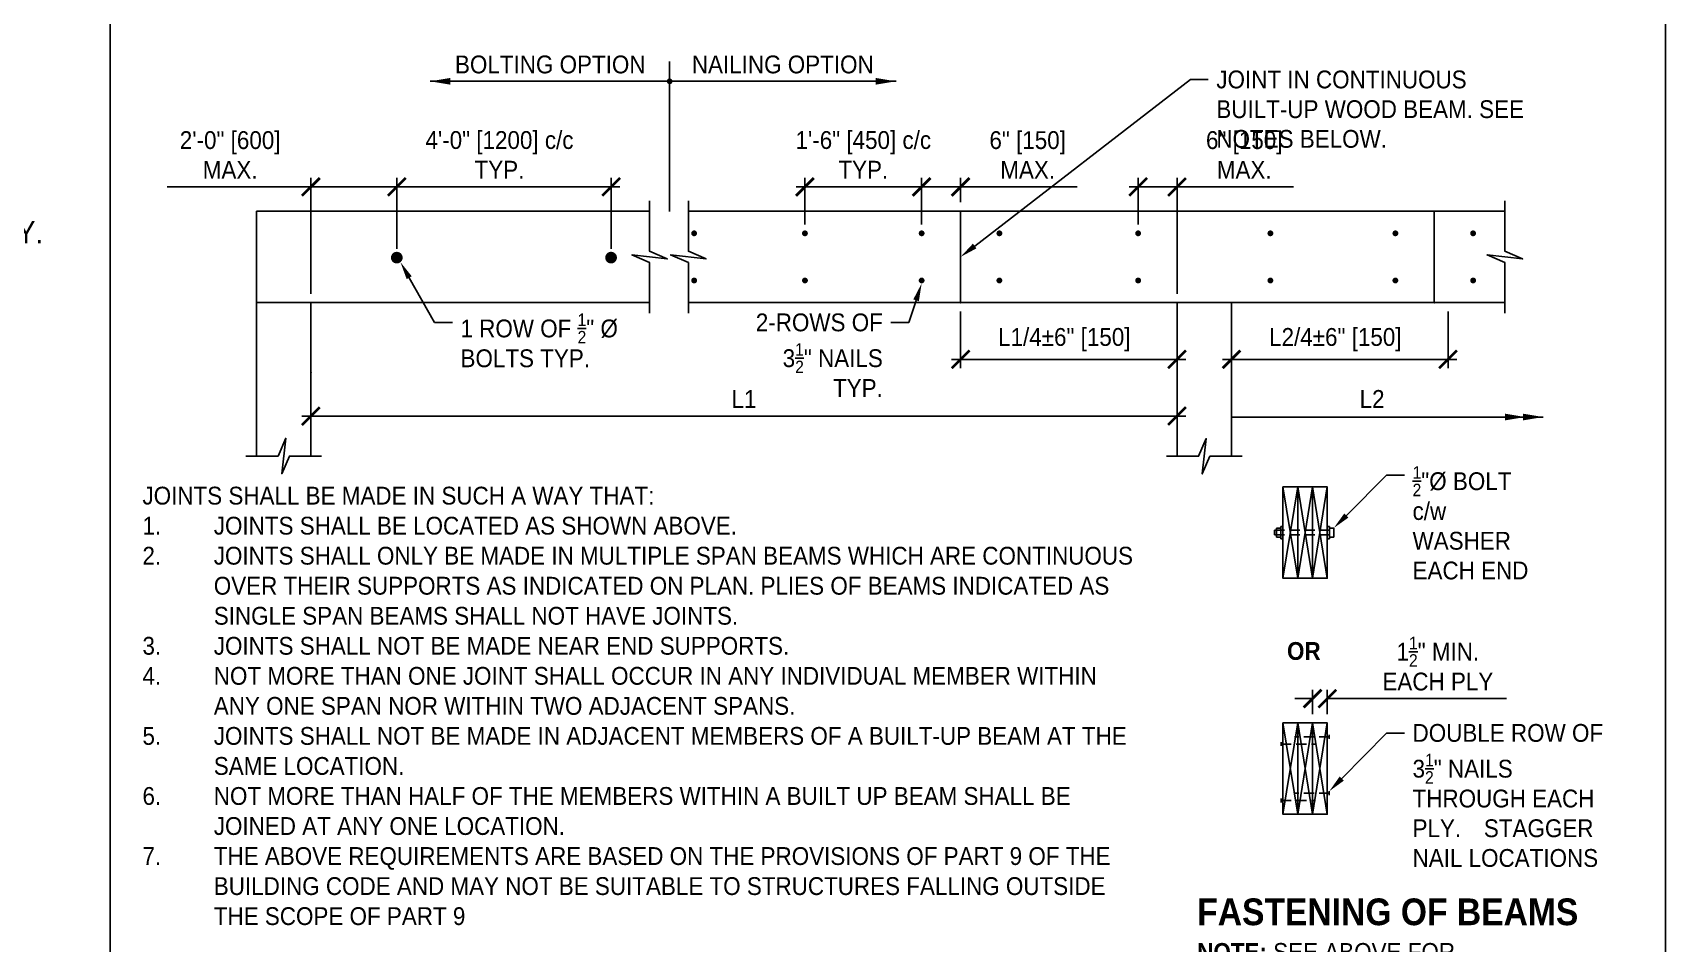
# Model space of a CAD drawing. Header units: millimetres. Extents: x 44 to 808, y 90 to 571.
# Drawn here: x 339.4 to 500.6, y 288.8 to 378.7 of the extents above; entities that cross this region are included whole.
import ezdxf
from ezdxf import colors
from ezdxf.entities.mleader import LeaderData, LeaderLine
from ezdxf.math import Vec2, Vec3

# ---------------------------------------------------------------- set-up
doc = ezdxf.new("R2010")
doc.units = ezdxf.units.MM
doc.header["$LTSCALE"] = 10
doc.linetypes.add('HIDDEN2', pattern=[0.1875, 0.125, -0.0625])
for name, color, linetype in [('S-ANNO-CROS', 30, 'Continuous'), ('S-ANNO-DIMS', 231, 'Continuous'), ('S-ANNO-TEXT', 2, 'Continuous'), ('S-ANNO-TEXT2', 3, 'Continuous'), ('S-ANNO-TITL', 2, 'Continuous'), ('S-DETL-STEL', 191, 'Continuous'), ('S-DETL-WOOD', 51, 'Continuous')]:
    doc.layers.add(name, color=color, linetype=linetype)
doc.styles.add('BB_Standard', font='arial.ttf', dxfattribs={"width": 0.9, "height": 2.2})
doc.dimstyles.new('BB_Standard', dxfattribs={"dimscale": 0, "dimtxt": 2.2, "dimasz": 2.5, "dimexe": 1.1, "dimexo": 1.1, "dimgap": 1, "dimtad": 1, "dimdec": 0, "dimzin": 3, "dimdsep": 46, "dimtxsty": 'BB_Standard', "dimblk": 'ARCHTICK', "dimcen": 0.09, "dimdle": 1.5, "dimclrd": 256, "dimclre": 256, "dimclrt": 256, "dimadec": 0, "dimazin": 0, "dimtfac": 1, "dimtdec": 0, "dimtofl": 0, "dimtmove": 0, "dimatfit": 3, "dimfxl": 1, "dimfrac": 2, "dimtolj": 1, "dimtzin": 0, "dimarcsym": 0})

# ---------------------------------------------------------------- blocks, each defined once
blk = doc.blocks.new('_ArchTick')
at = {"color": 0, "linetype": 'ByBlock', "const_width": 0.15}
blk.add_lwpolyline([(-0.5, -0.5), (0.5, 0.5)], dxfattribs=at)
blk = doc.blocks.new('*D211')
at = {"layer": 'S-ANNO-DIMS', "transparency": 16777216}
for p, q in [((24.78, 199.91), (7.06, 199.91)), ((35.38, 199.91), (23.68, 199.91))]:
    blk.add_line(p, q, dxfattribs=at)
at = {"layer": 'S-ANNO-DIMS', "lineweight": -2, "transparency": 16777216}
for p, q in [((24.78, 186.73), (24.78, 201.01)), ((35.38, 192.28), (35.38, 201.01))]:
    blk.add_line(p, q, dxfattribs=at)
at = {"layer": 'S-ANNO-DIMS', "transparency": 16777216, "xscale": 2.2, "yscale": 2.2, "zscale": 2.2, "rotation": 180}
blk.add_blockref('_ArchTick', (24.78, 199.91), dxfattribs=at)
at = {"layer": 'S-ANNO-DIMS', "transparency": 16777216, "xscale": 2.2, "yscale": 2.2, "zscale": 2.2}
blk.add_blockref('_ArchTick', (35.38, 199.91), dxfattribs=at)
at = {"layer": 'S-ANNO-DIMS', "transparency": 16777216, "insert": (14.82, 203.85), "char_height": 2.2, "attachment_point": 5, "style": 'BB_Standard'}
blk.add_mtext('\\A1;2\'-0" [600]\\PMAX.', dxfattribs=at)
blk = doc.blocks.new('*D212')
at = {"layer": 'S-ANNO-DIMS', "transparency": 16777216}
blk.add_line((34.28, 199.91), (62.92, 199.91), dxfattribs=at)
at = {"layer": 'S-ANNO-DIMS', "lineweight": -2, "transparency": 16777216}
blk.add_line((61.82, 192.28), (61.82, 201.01), dxfattribs=at)
at = {"layer": 'S-ANNO-DIMS', "transparency": 16777216, "xscale": 2.2, "yscale": 2.2, "zscale": 2.2, "rotation": 180}
blk.add_blockref('_ArchTick', (35.38, 199.91), dxfattribs=at)
at = {"layer": 'S-ANNO-DIMS', "transparency": 16777216, "xscale": 2.2, "yscale": 2.2, "zscale": 2.2}
blk.add_blockref('_ArchTick', (61.82, 199.91), dxfattribs=at)
at = {"layer": 'S-ANNO-DIMS', "transparency": 16777216, "insert": (48.05, 203.86), "char_height": 2.2, "attachment_point": 5, "style": 'BB_Standard'}
blk.add_mtext('\\A1;4\'-0" [1200] c/c\\PTYP.', dxfattribs=at)
blk = doc.blocks.new('*D213')
at = {"layer": 'S-ANNO-DIMS', "transparency": 16777216}
blk.add_line((23.68, 171.63), (132.75, 171.63), dxfattribs=at)
at = {"layer": 'S-ANNO-DIMS', "transparency": 16777216, "xscale": 2.2, "yscale": 2.2, "zscale": 2.2, "rotation": 180}
blk.add_blockref('_ArchTick', (24.78, 171.63), dxfattribs=at)
at = {"layer": 'S-ANNO-DIMS', "transparency": 16777216, "xscale": 2.2, "yscale": 2.2, "zscale": 2.2}
blk.add_blockref('_ArchTick', (131.65, 171.63), dxfattribs=at)
at = {"layer": 'S-ANNO-DIMS', "transparency": 16777216, "insert": (78.22, 173.74), "char_height": 2.2, "attachment_point": 5, "style": 'BB_Standard'}
blk.add_mtext('\\A1;L1', dxfattribs=at)
blk = doc.blocks.new('*D214')
at = {"layer": 'S-ANNO-DIMS', "transparency": 16777216}
blk.add_line((84.64, 199.91), (101.24, 199.91), dxfattribs=at)
at = {"layer": 'S-ANNO-DIMS', "lineweight": -2, "transparency": 16777216}
for p, q in [((85.74, 195.28), (85.74, 201.01)), ((100.14, 195.28), (100.14, 201.01))]:
    blk.add_line(p, q, dxfattribs=at)
at = {"layer": 'S-ANNO-DIMS', "transparency": 16777216, "xscale": 2.2, "yscale": 2.2, "zscale": 2.2, "rotation": 180}
blk.add_blockref('_ArchTick', (85.74, 199.91), dxfattribs=at)
at = {"layer": 'S-ANNO-DIMS', "transparency": 16777216, "xscale": 2.2, "yscale": 2.2, "zscale": 2.2}
blk.add_blockref('_ArchTick', (100.14, 199.91), dxfattribs=at)
at = {"layer": 'S-ANNO-DIMS', "transparency": 16777216, "insert": (92.94, 203.86), "char_height": 2.2, "attachment_point": 5, "style": 'BB_Standard'}
blk.add_mtext('\\A1;1\'-6" [450] c/c\\PTYP.', dxfattribs=at)
blk = doc.blocks.new('*D215')
at = {"layer": 'S-ANNO-DIMS', "transparency": 16777216}
for p, q in [((99.04, 199.91), (104.94, 199.91)), ((104.94, 199.91), (119.31, 199.91))]:
    blk.add_line(p, q, dxfattribs=at)
at = {"layer": 'S-ANNO-DIMS', "lineweight": -2, "transparency": 16777216}
blk.add_line((104.94, 198.01), (104.94, 201.01), dxfattribs=at)
at = {"layer": 'S-ANNO-DIMS', "transparency": 16777216, "xscale": 2.2, "yscale": 2.2, "zscale": 2.2, "rotation": 180}
blk.add_blockref('_ArchTick', (100.14, 199.91), dxfattribs=at)
at = {"layer": 'S-ANNO-DIMS', "transparency": 16777216, "xscale": 2.2, "yscale": 2.2, "zscale": 2.2}
blk.add_blockref('_ArchTick', (104.94, 199.91), dxfattribs=at)
at = {"layer": 'S-ANNO-DIMS', "transparency": 16777216, "insert": (113.22, 203.85), "char_height": 2.2, "attachment_point": 5, "style": 'BB_Standard'}
blk.add_mtext('\\A1;6" [150]\\PMAX.', dxfattribs=at)
blk = doc.blocks.new('*D216')
at = {"layer": 'S-ANNO-DIMS', "transparency": 16777216}
for p, q in [((125.75, 199.91), (131.65, 199.91)), ((131.65, 199.91), (146.03, 199.91))]:
    blk.add_line(p, q, dxfattribs=at)
at = {"layer": 'S-ANNO-DIMS', "lineweight": -2, "transparency": 16777216}
for p, q in [((126.85, 195.28), (126.85, 201.01)), ((131.65, 186.73), (131.65, 201.01))]:
    blk.add_line(p, q, dxfattribs=at)
at = {"layer": 'S-ANNO-DIMS', "transparency": 16777216, "xscale": 2.2, "yscale": 2.2, "zscale": 2.2, "rotation": 180}
blk.add_blockref('_ArchTick', (126.85, 199.91), dxfattribs=at)
at = {"layer": 'S-ANNO-DIMS', "transparency": 16777216, "xscale": 2.2, "yscale": 2.2, "zscale": 2.2}
blk.add_blockref('_ArchTick', (131.65, 199.91), dxfattribs=at)
at = {"layer": 'S-ANNO-DIMS', "transparency": 16777216, "insert": (139.94, 203.85), "char_height": 2.2, "attachment_point": 5, "style": 'BB_Standard'}
blk.add_mtext('\\A1;6" [150]\\PMAX.', dxfattribs=at)
blk = doc.blocks.new('*D217')
at = {"layer": 'S-ANNO-DIMS', "lineweight": -2, "transparency": 16777216}
blk.add_line((104.94, 184.53), (104.94, 177.53), dxfattribs=at)
at = {"layer": 'S-ANNO-DIMS', "transparency": 16777216}
blk.add_line((103.84, 178.63), (132.75, 178.63), dxfattribs=at)
at = {"layer": 'S-ANNO-DIMS', "transparency": 16777216, "xscale": 2.2, "yscale": 2.2, "zscale": 2.2, "rotation": 180}
blk.add_blockref('_ArchTick', (104.94, 178.63), dxfattribs=at)
at = {"layer": 'S-ANNO-DIMS', "transparency": 16777216, "xscale": 2.2, "yscale": 2.2, "zscale": 2.2}
blk.add_blockref('_ArchTick', (131.65, 178.63), dxfattribs=at)
at = {"layer": 'S-ANNO-DIMS', "transparency": 16777216, "insert": (117.74, 181.06), "char_height": 2.2, "attachment_point": 5, "style": 'BB_Standard'}
blk.add_mtext('\\A1;L1/4±6" [150]', dxfattribs=at)
blk = doc.blocks.new('*D218')
at = {"layer": 'S-ANNO-DIMS', "lineweight": -2, "transparency": 16777216}
blk.add_line((165.09, 184.53), (165.09, 177.53), dxfattribs=at)
at = {"layer": 'S-ANNO-DIMS', "transparency": 16777216}
blk.add_line((137.27, 178.63), (166.19, 178.63), dxfattribs=at)
at = {"layer": 'S-ANNO-DIMS', "transparency": 16777216, "xscale": 2.2, "yscale": 2.2, "zscale": 2.2, "rotation": 180}
blk.add_blockref('_ArchTick', (138.37, 178.63), dxfattribs=at)
at = {"layer": 'S-ANNO-DIMS', "transparency": 16777216, "xscale": 2.2, "yscale": 2.2, "zscale": 2.2}
blk.add_blockref('_ArchTick', (165.09, 178.63), dxfattribs=at)
at = {"layer": 'S-ANNO-DIMS', "transparency": 16777216, "insert": (151.18, 181.06), "char_height": 2.2, "attachment_point": 5, "style": 'BB_Standard'}
blk.add_mtext('\\A1;L2/4±6" [150]', dxfattribs=at)
blk = doc.blocks.new('*D219')
at = {"layer": 'S-ANNO-DIMS', "lineweight": -2, "transparency": 16777216}
for p, q in [((148.37, 134.86), (148.37, 137.86)), ((150.19, 134.86), (150.19, 137.86))]:
    blk.add_line(p, q, dxfattribs=at)
at = {"layer": 'S-ANNO-DIMS', "transparency": 16777216}
for p, q in [((148.37, 136.76), (146.17, 136.76)), ((150.19, 136.76), (172.3, 136.76))]:
    blk.add_line(p, q, dxfattribs=at)
at = {"layer": 'S-ANNO-DIMS', "transparency": 16777216, "xscale": 2.2, "yscale": 2.2, "zscale": 2.2}
blk.add_blockref('_ArchTick', (148.37, 136.76), dxfattribs=at)
at = {"layer": 'S-ANNO-DIMS', "transparency": 16777216, "xscale": 2.2, "yscale": 2.2, "zscale": 2.2, "rotation": 180}
blk.add_blockref('_ArchTick', (150.19, 136.76), dxfattribs=at)
at = {"layer": 'S-ANNO-DIMS', "transparency": 16777216, "insert": (163.83, 141.07), "char_height": 2.2, "attachment_point": 5, "style": 'BB_Standard'}
blk.add_mtext('\\A1;1{\\H0.7x;\\S1/2;\\H1.42857x;" MIN.\\PEACH PLY}', dxfattribs=at)
blk = doc.blocks.new('TD0604 Wood Framing - Built-up Beams')
at = {"layer": 'S-ANNO-TEXT'}
h = blk.add_hatch(dxfattribs=at)
h.set_pattern_fill('ANSI31', color=256, scale=0.05, style=0)
h.set_pattern_definition([(45, (-211.720295, -5.125996), (-0.00441941738, 0.00441941738), [])])
h.paths.add_polyline_path([(69.04, 213.2), (69.04, 212.94), (69.3, 212.94, 0.414214)])
h.paths.add_polyline_path([(69.3, 212.94), (69.04, 212.94), (69.04, 212.69, 0.414214)])
h.paths.add_polyline_path([(69.04, 212.94), (68.79, 212.94, 0.414214), (69.04, 212.69)])
h.paths.add_polyline_path([(69.04, 213.2, 0.414214), (68.79, 212.94), (69.04, 212.94)])
at = {"layer": 'S-ANNO-CROS'}
for p, q in [((144.72, 151.61), (146.55, 162.88)), ((144.72, 162.88), (146.55, 151.61)), ((146.55, 162.88), (148.37, 151.61)), ((146.55, 151.61), (148.37, 162.88)), ((148.37, 151.61), (150.19, 162.88)), ((148.37, 162.88), (150.19, 151.61)), ((144.72, 122.49), (146.55, 133.76)), ((144.72, 133.76), (146.55, 122.49)), ((146.55, 133.76), (148.37, 122.49)), ((146.55, 122.49), (148.37, 133.76)), ((148.37, 122.49), (150.19, 133.76)), ((148.37, 133.76), (150.19, 122.49))]:
    blk.add_line(p, q, dxfattribs=at)
at = {"layer": 'S-ANNO-CROS', "flags": 128}
for points in [[(66.57, 198.21), (66.57, 196.91), (66.57, 191.97), (68.76, 191.03), (64.39, 191.51), (66.57, 190.57), (66.57, 184.33)], [(71.36, 184.33), (71.36, 185.63), (71.36, 190.57), (69.17, 191.51), (73.55, 191.03), (71.36, 191.97), (71.36, 198.21)], [(172.1, 184.33), (172.1, 185.63), (172.1, 190.57), (169.91, 191.51), (174.28, 191.03), (172.1, 191.97), (172.1, 198.21)], [(16.77, 166.7), (18.07, 166.7), (20.73, 166.7), (21.67, 168.89), (21.18, 164.52), (22.13, 166.7), (26.08, 166.7)], [(130.35, 166.67), (131.65, 166.67), (134.31, 166.67), (135.25, 168.86), (134.77, 164.49), (135.71, 166.67), (139.67, 166.67)]]:
    blk.add_lwpolyline(points, dxfattribs=at)
at = {"layer": 'S-ANNO-TEXT'}
for p, q in [((69.04, 196.89), (69.04, 215.37)), ((39.48, 212.94), (96.98, 212.94))]:
    blk.add_line(p, q, dxfattribs=at)
blk.add_circle((69.04, 212.94), 0.254, dxfattribs=at)
at = {"layer": 'S-ANNO-TEXT', "linetype": 'ByBlock'}
blk.add_point((24.78, 177.03), dxfattribs=at)
at = {"layer": 'S-ANNO-TEXT2'}
for p, q in [((18.07, 196.91), (66.57, 196.91)), ((18.07, 196.91), (18.07, 166.7)), ((163.39, 185.63), (163.39, 196.91)), ((18.07, 185.63), (66.57, 185.63)), ((24.78, 185.63), (24.78, 166.7)), ((71.36, 185.63), (172.1, 185.63)), ((131.65, 185.63), (131.65, 166.67)), ((138.37, 185.63), (138.37, 166.67))]:
    blk.add_line(p, q, dxfattribs=at)
blk.add_lwpolyline([(0, 0), (191.9, 0), (191.9, 229.4), (0, 229.4)], close=True, dxfattribs=at)
at = {"layer": 'S-DETL-STEL'}
for p, q in [((143.67, 156.97), (143.67, 157.55)), ((143.67, 156.97), (143.67, 157.55)), ((143.92, 156.7), (143.92, 157.81)), ((143.92, 157.81), (144.46, 157.81)), ((143.92, 156.7), (143.92, 157.81)), ((143.92, 157.81), (144.46, 157.81)), ((144.46, 158), (144.72, 158)), ((144.46, 156.48), (144.46, 158)), ((144.46, 156.48), (144.46, 158)), ((144.46, 158), (144.72, 158)), ((144.72, 156.48), (144.72, 158)), ((144.72, 156.48), (144.72, 158)), ((150.45, 158), (150.19, 158)), ((150.19, 156.48), (150.19, 158)), ((150.19, 156.48), (150.19, 158)), ((150.45, 158), (150.19, 158)), ((150.45, 156.48), (150.45, 158)), ((150.45, 156.48), (150.45, 158)), ((150.99, 157.81), (150.45, 157.81)), ((150.99, 157.81), (150.45, 157.81)), ((150.99, 156.7), (150.99, 157.81)), ((150.99, 156.7), (150.99, 157.81)), ((143.92, 156.7), (144.46, 156.7)), ((143.92, 156.7), (144.46, 156.7)), ((144.46, 156.48), (144.72, 156.48)), ((144.46, 156.48), (144.72, 156.48)), ((150.45, 156.48), (150.19, 156.48)), ((150.45, 156.48), (150.19, 156.48)), ((150.99, 156.7), (150.45, 156.7)), ((150.99, 156.7), (150.45, 156.7)), ((144.48, 131.4), (144.48, 130.92)), ((144.48, 131.4), (144.48, 130.92)), ((150.43, 131.81), (150.43, 132.29)), ((150.43, 131.81), (150.43, 132.29)), ((150.43, 124.85), (150.43, 125.33)), ((150.43, 124.85), (150.43, 125.33)), ((144.48, 124.44), (144.48, 123.96)), ((144.48, 124.44), (144.48, 123.96))]:
    blk.add_line(p, q, dxfattribs=at)
at = {"layer": 'S-DETL-STEL', "linetype": 'HIDDEN2'}
for p, q in [((143.67, 157.55), (150.45, 157.55)), ((143.67, 157.55), (150.45, 157.55)), ((143.67, 156.97), (150.45, 156.97)), ((143.67, 156.97), (150.45, 156.97)), ((144.48, 131.16), (148.75, 131.16)), ((144.48, 131.16), (148.75, 131.16)), ((150.43, 132.05), (146.16, 132.05)), ((150.43, 132.05), (146.16, 132.05)), ((150.43, 125.09), (146.16, 125.09)), ((150.43, 125.09), (146.16, 125.09)), ((144.48, 124.2), (148.75, 124.2)), ((144.48, 124.2), (148.75, 124.2))]:
    blk.add_line(p, q, dxfattribs=at)
at = {"layer": 'S-DETL-STEL', "flags": 128}
for points, const_width in [([(71.89, 194.18, -1), (72.25, 194.18, -1)], 0.36), ([(85.56, 194.18, -1), (85.92, 194.18, -1)], 0.36), ([(99.96, 194.18, -1), (100.32, 194.18, -1)], 0.36), ([(109.55, 194.18, -1), (109.91, 194.18, -1)], 0.36), ([(127.03, 194.18, 1), (126.67, 194.18, 1)], 0.36), ([(142.99, 194.18, -1), (143.35, 194.18, -1)], 0.36), ([(158.77, 194.18, 1), (158.41, 194.18, 1)], 0.36), ([(168, 194.18, -1), (168.36, 194.18, -1)], 0.36), ([(35.02, 191.18, 1), (35.74, 191.18, 1)], 0.72), ([(35.02, 191.18, 1), (35.74, 191.18, 1)], 0.72), ([(61.46, 191.18, 1), (62.18, 191.18, 1)], 0.72), ([(61.46, 191.18, 1), (62.18, 191.18, 1)], 0.72), ([(71.89, 188.36, 1), (72.25, 188.36, 1)], 0.36), ([(85.56, 188.36, 1), (85.92, 188.36, 1)], 0.36), ([(99.96, 188.36, 1), (100.32, 188.36, 1)], 0.36), ([(109.55, 188.36, 1), (109.91, 188.36, 1)], 0.36), ([(127.03, 188.36, -1), (126.67, 188.36, -1)], 0.36), ([(142.99, 188.36, 1), (143.35, 188.36, 1)], 0.36), ([(158.77, 188.36, -1), (158.41, 188.36, -1)], 0.36), ([(168, 188.36, 1), (168.36, 188.36, 1)], 0.36)]:
    blk.add_lwpolyline(points, format="xyb", close=True, dxfattribs=dict(at, const_width=const_width))
at = {"layer": 'S-DETL-STEL', "linetype": 'ByBlock'}
for p in [(104.94, 185.63), (163.39, 185.63)]:
    blk.add_point(p, dxfattribs=at)
at = {"layer": 'S-DETL-WOOD'}
for p, q in [((71.36, 196.91), (172.1, 196.91)), ((104.94, 185.63), (104.94, 196.91))]:
    blk.add_line(p, q, dxfattribs=at)
for points in [[(144.72, 162.88), (144.72, 151.61), (146.55, 151.61), (146.55, 162.88)], [(146.55, 162.88), (146.55, 151.61), (148.37, 151.61), (148.37, 162.88)], [(148.37, 162.88), (148.37, 151.61), (150.19, 151.61), (150.19, 162.88)], [(144.72, 133.76), (144.72, 122.49), (146.55, 122.49), (146.55, 133.76)], [(146.55, 133.76), (146.55, 122.49), (148.37, 122.49), (148.37, 133.76)], [(148.37, 133.76), (148.37, 122.49), (150.19, 122.49), (150.19, 133.76)]]:
    blk.add_lwpolyline(points, close=True, dxfattribs=at)
at = {"layer": 'S-ANNO-TEXT', "char_height": 2.2, "style": 'BB_Standard'}
for s, insert, width, attachment_point in [('BOLTING OPTION', (42.56, 216.12), 26.4879, 1), ('NAILING OPTION', (94.22, 216.12), 26.4879, 3), ('L2', (154.18, 174.84), 2.617, 1), ('{\\fArial|b1|i0|c0|p34;OR}', (145.22, 143.74), 5.2062, 1), ('{\\fArial|b1|i0|c0|p34;\\H1.5x;FASTENING OF BEAMS\\H0.6667x;\\PNOTE: \\fArial|b0|i0|c0|p34;\\H0.99995x;SEE ABOVE FOR \\PSPACING OF ANCHORS}', (134.14, 112.1), 53.8066, 1)]:
    blk.add_mtext(s, dxfattribs=dict(at, insert=insert, width=width, attachment_point=attachment_point))
at = {"layer": 'S-ANNO-TEXT', "insert": (4, 162.91), "char_height": 2.2, "width": 122.7741, "attachment_point": 1, "line_spacing_factor": 1.010641, "style": 'BB_Standard'}
blk.add_mtext('JOINTS SHALL BE MADE IN SUCH A WAY THAT:\\P\\pxi-4,l4,t4;1.^IJOINTS SHALL BE LOCATED AS SHOWN ABOVE.\\P2.^IJOINTS SHALL ONLY BE MADE IN MULTIPLE SPAN BEAMS WHICH ARE CONTINUOUS OVER THEIR SUPPORTS AS INDICATED ON PLAN. PLIES OF BEAMS INDICATED AS SINGLE SPAN BEAMS SHALL NOT HAVE JOINTS.\\P3.^IJOINTS SHALL NOT BE MADE NEAR END SUPPORTS.\\P4.^INOT MORE THAN ONE JOINT SHALL OCCUR IN ANY INDIVIDUAL MEMBER WITHIN ANY ONE SPAN NOR WITHIN TWO ADJACENT SPANS.\\P5.^IJOINTS SHALL NOT BE MADE IN ADJACENT MEMBERS OF A BUILT-UP BEAM AT THE SAME LOCATION.\\P6.^INOT MORE THAN HALF OF THE MEMBERS WITHIN A BUILT UP BEAM SHALL BE JOINED AT ANY ONE LOCATION.\\P7.^ITHE ABOVE REQUIREMENTS ARE BASED ON THE PROVISIONS OF PART 9 OF THE BUILDING CODE AND MAY NOT BE SUITABLE TO STRUCTURES FALLING OUTSIDE THE SCOPE OF PART 9', dxfattribs=at)
at = {"layer": 'S-ANNO-DIMS'}
for base, p1, p2, text, picture, middle in [((61.82, 199.91), (35.38, 199.91), (61.82, 191.18), '4\'-0" [1200] c/c\\PTYP.', '*D212', (48.05, 199.91)), ((100.14, 199.91), (85.74, 194.18), (100.14, 194.18), '1\'-6" [450] c/c\\PTYP.', '*D214', (92.94, 199.91)), ((35.38, 199.91), (24.78, 185.63), (35.38, 191.18), '2\'-0" [600]\\PMAX.', '*D211', (14.82, 199.91)), ((104.94, 199.91), (100.14, 199.91), (104.94, 196.91), '6" [150]\\PMAX.', '*D215', (113.22, 199.91)), ((131.65, 199.91), (126.85, 194.18), (131.65, 185.63), '6" [150]\\PMAX.', '*D216', (139.94, 199.91)), ((131.65, 178.63), (104.94, 185.63), (131.65, 178.63), 'L1/4±6" [150]', '*D217', (117.74, 178.63)), ((165.09, 178.63), (138.37, 178.63), (165.09, 185.63), 'L2/4±6" [150]', '*D218', (151.18, 178.63)), ((131.65, 171.63), (24.78, 171.63), (131.65, 171.63), 'L1', '*D213', (78.22, 171.63)), ((150.19, 136.76), (148.37, 133.76), (150.19, 133.76), '1{\\H0.7x;\\S1/2;\\H1.42857x;" MIN.\\PEACH PLY}', '*D219', (163.83, 136.76))]:
    dim = blk.add_linear_dim(base=base, p1=p1, p2=p2, text=text, dimstyle='BB_Standard', dxfattribs=at)
    dim.commit()
    dim.dimension.update_dxf_attribs({"geometry": picture, "text_midpoint": middle, "dimtype": 160})
at = {"layer": 'S-ANNO-TEXT'}
for points in [[(39.48, 212.94), (69.04, 212.94)], [(96.98, 212.94), (69.04, 212.94)], [(176.84, 171.51), (138.37, 171.51)], [(174.63, 171.51), (138.37, 171.51)]]:
    blk.add_leader(points, dimstyle='BB_Standard', override={"dimscale": 1}, dxfattribs=at)
ml = blk.add_multileader_mtext('Standard', dxfattribs=at)
ml.set_content('\\A1;JOINT IN CONTINUOUS BUILT-UP WOOD BEAM. SEE NOTES BELOW.', color=256, style='BB_Standard')
ml.set_leader_properties()
ml.build(insert=Vec2(0, 0))
ml.multileader.update_dxf_attribs({"dogleg_length": 2.2, "arrow_head_size": 2.2})
ctx = ml.context
ctx.base_point, ctx.char_height, ctx.arrow_head_size, ctx.landing_gap_size, ctx.plane_origin = Vec3(135.5, 213.15), 2.2, 2.2, 1, Vec3(140.3, 197.06)
notes = []
notes.append((ctx, [(0, (1, 1, 0), (133.3, 213.15), (1, 0), 2.2, [(0, [(104.94, 191.27)], 0, [])])]))
ctx.mtext.insert, ctx.mtext.width, ctx.mtext.flow_direction = Vec3(136.5, 214.27), 53.1792, 5
ml = blk.add_multileader_mtext('Standard', dxfattribs=at)
ml.set_content('\\A1;1 ROW OF {\\H0.7x;\\S1/2;\\H1.42857x;" Ø\\PBOLTS TYP.}', color=256, style='BB_Standard')
ml.set_leader_properties()
ml.build(insert=Vec2(0, 0))
ml.multileader.update_dxf_attribs({"dogleg_length": 2.2, "arrow_head_size": 2.2})
ctx = ml.context
ctx.base_point, ctx.char_height, ctx.arrow_head_size, ctx.landing_gap_size, ctx.plane_origin = Vec3(42.24, 183.17), 2.2, 2.2, 1, Vec3(50.87, 164.05)
notes.append((ctx, [(0, (1, 1, 0), (40.04, 183.17), (1, 0), 2.2, [(0, [(35.83, 190.62)], 0, [])])]))
ctx.mtext.insert, ctx.mtext.width, ctx.mtext.flow_direction = Vec3(43.24, 184.29), 53.1792, 5
ml = blk.add_multileader_mtext('Standard', dxfattribs=at)
ml.set_content('\\A1;2-ROWS OF 3{\\H0.7x;\\S1/2;\\H1.42857x;" NAILS TYP.}', color=256, style='BB_Standard')
ml.set_leader_properties()
ml.build(insert=Vec2(0, 0))
ml.multileader.update_dxf_attribs({"dogleg_length": 2.2, "arrow_head_size": 2.2})
ctx = ml.context
ctx.base_point, ctx.char_height, ctx.arrow_head_size, ctx.landing_gap_size, ctx.plane_origin = Vec3(72.4, 183.17), 2.2, 2.2, 1, Vec3(87.73, 164.05)
ctx.text_align_type = 2
notes.append((ctx, [(0, (1, 1, 0), (98.55, 183.17), (-1, 0), 2.2, [(0, [(100.14, 188)], 0, [])])]))
ctx.mtext.insert, ctx.mtext.width, ctx.mtext.alignment, ctx.mtext.flow_direction = Vec3(95.35, 184.29), 22.8467, 3, 5
ml = blk.add_multileader_mtext('Standard', dxfattribs=at)
ml.set_content('\\A1;{\\H0.7x;\\S1/2;\\H1.42857x;"Ø BOLT c/w\\PWASHER EACH END}', color=256, style='BB_Standard')
ml.set_leader_properties()
ml.build(insert=Vec2(0, 0))
ml.multileader.update_dxf_attribs({"dogleg_length": 2.2, "arrow_head_size": 2.2})
ctx = ml.context
ctx.base_point, ctx.char_height, ctx.arrow_head_size, ctx.landing_gap_size, ctx.plane_origin = Vec3(159.71, 164.32), 2.2, 2.2, 1, Vec3(168.33, 141.63)
notes.append((ctx, [(0, (1, 1, 0), (157.51, 164.32), (1, 0), 2.2, [(0, [(150.99, 157.81)], 0, [])])]))
ctx.mtext.insert, ctx.mtext.width, ctx.mtext.flow_direction = Vec3(160.71, 165.44), 18.8122, 5
ml = blk.add_multileader_mtext('Standard', dxfattribs=at)
ml.set_content('\\A1;DOUBLE ROW OF\\P3{\\H0.7x;\\S1/2;\\H1.42857x;" NAILS\\PTHROUGH EACH\\PPLY.^ISTAGGER\\PNAIL LOCATIONS}', color=256, style='BB_Standard')
ml.set_leader_properties()
ml.build(insert=Vec2(0, 0))
ml.multileader.update_dxf_attribs({"dogleg_length": 2.2, "arrow_head_size": 2.2})
ctx = ml.context
ctx.base_point, ctx.char_height, ctx.arrow_head_size, ctx.landing_gap_size, ctx.plane_origin = Vec3(159.71, 132.51), 2.2, 2.2, 1, Vec3(168.33, 109.82)
notes.append((ctx, [(0, (1, 1, 0), (157.51, 132.51), (1, 0), 2.2, [(0, [(150.43, 125.33)], 0, [])])]))
ctx.mtext.insert, ctx.mtext.width, ctx.mtext.flow_direction = Vec3(160.71, 133.63), 76.1635, 5
for ctx, leaders in notes:
    for number, flags, end, landing, length, lines in leaders:
        leader = LeaderData()
        leader.index, (leader.has_last_leader_line, leader.has_dogleg_vector, leader.attachment_direction) = number, flags
        leader.last_leader_point, leader.dogleg_vector, leader.dogleg_length = Vec3(end), Vec3(landing), length
        for number, points, colour, breaks in lines:
            line = LeaderLine()
            line.index, line.vertices, line.color, line.breaks = number, Vec3.list(points), colors.encode_raw_color(colour), breaks
            leader.lines.append(line)
        ctx.leaders.append(leader)

msp = doc.modelspace()

# ---------------------------------------------------------------- block references
at = {"xscale": 0.8, "yscale": 0.8, "zscale": 0.8}
msp.add_blockref('TD0604 Wood Framing - Built-up Beams', (347.04, 203.52), dxfattribs=at)

# ---------------------------------------------------------------- texts
at = {"layer": 'S-ANNO-TITL', "insert": (47.98, 571.32), "char_height": 2.2, "width": 291.84, "attachment_point": 1, "line_spacing_factor": 0.9, "style": 'BB_Standard'}
msp.add_mtext('\\pxi-4,l4;1.^I{\\LGENERAL\\P\\pi0,l0;}\\P\\pi-4,l4;1.^IGOVERNING CODE: ONTARIO BUILDING CODE 2024 - PART 9 - NORMAL IMPORTANCE*\\P2.^IALL REINFORCED CONCRETE ELEMENTS HAVE BEEN DESIGNED IN ACCORDANCE WITH CSA STANDARD A23.3\\P3.^IALL STRUCTURAL STEEL ELEMENTS HAVE BEEN DESIGNED IN ACCORDANCE WITH CAN/CSA-S16\\P4.^IALL STRUCTURAL TIMBER ELEMENTS HAVE BEEN DESIGNED IN ACCORDANCE WITH CSA STANDARD O86\\P5.^IALL STRUCTURAL MASONRY ELEMENTS HAVE BEEN DESIGNED IN ACCORDANCE WITH CSA STANDARD S304.1\\P\\pi0,l0; \\P\\pi-4,l4;2.^I{\\LDESIGN LOADS - PROTOTYPE MODEL\\P\\pi0,l0;\\P\\pi-4,l4;}1.^ILIVE LOADS:\\P\\pl7,t7;^ISNOW LOADS ON ROOF / BALCONY AREAS: \\P^IS = Cb x Ss + Sr = 0.55 x 3.6 kPa + 0.4 kPa = 2.38 kPa {\\C240;(CHAPLEAU, ON)\\P}^IREFER TO OBC PART 9.4.2.2. AND 9.4.2.3. (SNOW LOAD GOVERNS)\\P\\pi-2;2.4 kPa USED IN THIS DESIGN*\\P\\pi-4;^IFLOOR AREAS: \\P^I1.9 kPa PRIVATE RESIDENTIAL AREAS\\P^I4.8 kPa COMMON / EGRESS STAIRWELL AREAS\\P\\P\\pl4,tz;2.^IWIND AND EARTHQUAKE LOADS:\\P1.^IALL LOCATIONS IN ONTARIO FOR PART 9 BUILDINGS FALL INTO THE LOW TO MODERATE WIND & SEISMIC FORCES CATEGORY PER OBC PART 9.23.13. \\P\\pi-6,l10,t7,10;{\\fSymbol|b0|i0|c2|p18;^I^I}Sa(0.2) VALUES LESS THAN 0.7 {\\C240;(0.589, ALEXANDRIA, ON)\\P\\fSymbol|b0|i0|c2|p18;\\C256;^I^I}1/50 YEAR - HOURLY WIND PRESSURE LESS THAN 0.8 kPa {\\C240;(0.49 kPa, PICTON)\\P\\pi-4,l4,tz;}2.^ITHE DESIGN OF BRACING TO RESIST LATERAL LOADS DUE TO WIND AND EARTHQUAKE FORCES HAVE BEEN CARRIED OUT IN ACCORDANCE WITH OBC TABLE 9.23.15.5 - SPACING AND DIMENSIONS OF BRACED WALL BANDS AND BRACED WALL PANELS \\P\\pl7,t7;\\P\\pl4,tz;3.^IDEAD LOADS:\\P\\pi-8,l13,t13;ROOF ASSEMBLY: \\P\\pi-6,l10,t7,10;{\\fSymbol|b0|i0|c2|p18;^I}ROOFING: 0.3 kPa\\P{\\fSymbol|b0|i0|c2|p18;^I}STRUCTURE: 0.2 kPa\\P{\\fSymbol|b0|i0|c2|p18;^I}FINISHES: 0.1 kPa\\P{\\fSymbol|b0|i0|c2|p18;^I}SUSPENDED: 0.4 kPa\\P\\pi-5,t10;TOTAL: 1.0 kPa\\P\\pi-4,l7,t7;\\P\\pi-5,l10,t7,10;SLAB ON GRADE: \\P\\pi-6;{\\fSymbol|b0|i0|c2|p18;^I}102mm (4”) SLAB: 2.4 kPa\\P{\\fSymbol|b0|i0|c2|p18;^I}152mm (6”) SLAB: 3.6 kPa\\P\\P\\pi-5;EXTERIOR WALLS: \\P\\pi-6;{\\fSymbol|b0|i0|c2|p18;^I}RAINSCREEN: 0.25 kPa (LIGHT WEIGHT)\\P{\\fSymbol|b0|i0|c2|p18;^I}SHEATHING: 0.1 kPa\\P{\\fSymbol|b0|i0|c2|p18;^I}STUDS: 0.1 kPa\\P{\\fSymbol|b0|i0|c2|p18;^I}FINISHES: 0.1 kPa\\P{\\fSymbol|b0|i0|c2|p18;^I}SERVICES: 0.2 kPa\\P\\pi-5,t10;TOTAL: 0.75 kPa\\P\\pi-4,l7,t7;\\PFOUNDATIONS: \\P\\pi-6,l10,t7,10;{\\fSymbol|b0|i0|c2|p18;^I}500 x 300 (20 x 12”) SLAB EDGE: 3.53 kN/m \\P{\\fSymbol|b0|i0|c2|p18;^I}152mm (6”) SLAB: 3.6 kPa\\P\\pi-4,l7,tz;\\P\\pl4;4.^IDEFLECTIONS:\\P\\pl7;\\P\\pl4;1.^I CONFORM TO THE REQUIREMENTS OF OBC TABLE 9.4.3.1 - MAXIMUM DEFLECTIONS  \\P\\pi-6,l10,t7,10;\\P\\pi0,l0,tz;\\P\\pi-4,l4;3.^I{\\LMATERIALS\\P\\P}1.^ICONCRETE\\P\\P1.^ICONFORM TO THE REQUIREMENTS OF CSA STANDARD A23.1 (LATEST VERSION) AND THE FOLLOWING FOR STRENGTH, SLUMP, WATER-TO-CEMENTING MATERIALS CONTENT AND AIR CONTENT:\\P\\pl7;{\\fSymbol|b0|i0|c2|p18;^I^I^I}CONCRETE STRENGTH 25 MPa, INCREASE TO:\\P\\pi-4.03717E-016,l3;^I^I^I32 MPa FOR GARAGE FLOORS, CARPORT FLOORS AND EXTERIOR FLATWORK\\P\\pi-4,l7;{\\fSymbol|b0|i0|c2|p18;^I- }AIR CONTENT OF 5%-8% WHERE EXPOSED TO FREEZE-THAW, REDUCE TO 3%-6% FOR ^I^IFOOTINGS.\\P{\\fSymbol|b0|i0|c2|p18;^I- }MAXIMUM SLUMP OF 100 mm, INCREASE TO 150mm FOR CONVENTIONAL FOUNDATIONS.\\P{\\fSymbol|b0|i0|c2|p18;^I- }NOMINAL MAXIMUM SIZE OF AGGREGATE SHALL BE 20 mm. USE SMALLER AGGREGATES AS ^IAPPROPRIATE IN AREAS OF CONGESTED REINFORCING STEEL OR TO IMPROVE ^I^I^IWORKABILITY. MODIFY MIX DESIGNS TO SUIT.\\P\\pl4;2.^IFOR NOMINALLY UN-REINFORCED CONCRETE, CONFORM TO THE REQUIREMENTS OF CSA STANDARD A438 (LATEST VERSION)\\P\\pi-4.03717E-016,l3;\\P\\pi-4,l4;2.^IMASONRY\\P\\pi-3,l3;\\P\\pi-4,l4;1.^IALL MASONRY UNITS SHALL COMPLY WITH THE REQUIREMENTS OF CSA STANDARD A371-04, MINIMUM NET AREA COMPRESSIVE STRENGTH, 15 MPa.\\P2.^IGROUT FILL - TO BE IN ACCORDANCE WITH THE PROPOTION SPECIFICATION IN CSA A179.\\P3.^IMORTAR - CONFORM TO THE REQUIREMENTS OF CSA STANDARD A179-04, TYPE S.\\P\\pi0,l0;\\P\\pi-4,l4;3.^ISTEEL\\P\\pi-3,l3;\\P\\pi-4,l4;1.^IBOLTS, NUTS AND WASHERS - ASTM F3125, GRADE A325 \\P2.^IANCHOR RODS - CONFORM TO THE REQUIREMENTS OF CSA G40.21 GRADE 300W    UNLESS NOTED OTHERWISE.\\P3.^IALL OTHER - CONFORM TO THE REQUIREMENTS OF CSA G40.21 GRADE 300W\\P4.^INOMINAL GRADE PAINT PROTECTION: IN ACCORDANCE WITH CISC/CPMA 1-73a - A QUICK-DRYING ONE COAT PAINT FOR USE ON STRUCTURAL STEEL.\\P5.^IALL STRUCTURAL STEEL LOCATED OUTSIDE OF THE BUILDING ENVELOPE OR EXPOSED TO HIGH HUMIDITY OR MOISTURE SHALL BE FULLY GALVANIZED IN ACCORDANCE WITH ASTM A123/A123M TO A MINIMUM ZINC COATING AS DICTATED IN TABLE 1 OF A123/A123M. WHERE GALVANIZING IS DAMAGED, THE COATING SHALL BE REPAIRED IN ACCORDANCE WITH ASTM A780/A780M.\\P\\pl7;\\P\\pl4;4.^IWOOD\\P\\pi-3,l3;{\\L\\P\\pi-4,l4;}1.^IALL WOOD PRODUCTS ARE TO CONFORM TO THE REQUIREMENTS OF CSA - 086-14\\P1.^ISAWN LUMBER: SPRUCE-PINE-FIR (SPF) GRADE No.1/No.2\\P2.^ISHEATHING PANELS: CONFORM TO THE REQUIREMENTS OF CSA O121 AND CSA O151. FLOOR AND ROOF SHEATHING TO BE TONGUE AND GROOVE. GAPS BETWEEN WALL SHEATHING PANELS SHALL BE NO LESS THAN 2mm.\\P3.^ILAMINATED VENEER LUMBER (LVL): E = 2.0E6 PSI AND Fb = 4,805 PSI\\P4.^IWOOD I-JOISTS: CONFORM TO THE REQUIREMENTS OF ASTM D5055-13e1 AND CANADIAN CONSTRUCTION MATERIALS CENTRE (CCMC). \\P2.^ISEPARATE ALL STRUCTURAL WOOD COMPONENTS FROM CONTACT WITH CONCRETE OR MASONRY WITH VAPOR BARRIER OR SILL GASKET. \\P\\P4.^I{\\LFOUNDATIONS}\\P\\pi-3,l3;\\P\\pi-4,l4;1.^IFOOTINGS: \\P1.^IFOUND ALL FOOTINGS ON NATURALLY CONSOLIDATED UNDISTURBED SOIL OF ASSUMED ALLOWABLE SOIL BEARING PRESSURE OF 75 kPa (SLS).\\P2.^IQUALIFIED BUILDING OFFICIAL, GEOTECHNICAL ENGINEER OR STRUCTURAL ENGINEER TO RE-SIZE ALL STRIP AND PAD FOOTING WIDTHS AND AREAS IN ACCORDANCE WITH OBC PART 9.15. AND 9.4.4.1 USING TABLE 9.4.4.1 - ALLOWABLE BEARING PRESSURES FOR SOIL OR ROCK BY IDENTIFYING SOIL TYPE AND CORRESPONDING MAXIMUM ALLOWABLE BEARING PRESSURE (MABP) AND APPLYING THE FOLLOWING FORMULAE:\\P\\pi-3,l7,t7;^I^ISPECIFIED FOOTING WIDTH x (75 / MABP) = CORRECTED FOOTING WIDTH. \\P^I^ISPECIFIED FOOTING AREA x (75 / MABP) = CORRECTED FOOTING AREA. \\P\\pi-4,l4,tz;3.^IFOUND FOOTINGS EXPOSED TO FREEZING BELOW THE LEVEL AT WHICH POTENTIAL DAMAGE RESULTING FROM FROST ACTION CAN OCCUR, BUT A MINIMUM OF 1200 mm BELOW FINISHED GRADE IF NOT NOTED TO BE FOUNDED LOWER OR FROST PROTECTED BY RIGID INSULATION.\\P4.^ITHE LINE OF SLOPE BETWEEN ADJACENT FOOTINGS OR EXCAVATIONS OR ALONG STEPPED FOOTINGS SHALL NOT EXCEED A RISE OF 7 IN A RUN OF 10.  AT STEPS CONSTRUCT LOWER FOOTINGS PRIOR TO CONSTRUCTING HIGHER FOOTINGS.\\P\\pi-3,l7,t7;\\P\\pi-4,l4,tz;2.^IINSULATED SLAB ON GRADE FOUNDATIONS\\P1.^ICONSTRUCT INSULATED SLAB ON GRADE FOUNDATIONS IN ACCORDANCE WITH - INSULATED SLAB ON GRADE FOUNDATIONS: A DESIGN GUIDE FOR RURAL, NORTHERN AND FIRST NATIONS HOUSING BY CMHC/SCHL, ONTARIO FIRST NATIONS TECHNICAL SERVICES CORP., FIRST NATIONS (ALBERTA) TECHNICAL SERVICES ADVISORY GROUP, AND BUCHAN, LAWTON, PARENT LTD. CONSULTING ENGINEERS.\\P\\pi0,l0;\\P\\pi-4,l4;5.^I{\\LPROJECT NOTES\\P\\pi-3,l3;\\P\\pi-4,l4;}1.^IREFER TO ARCHITECTURAL DRAWINGS FOR DATUM ELEVATIONS.\\P2.^ICONTRACTOR TO PROVIDE ADEQUATE SHORING AS REQUIRED DURING ALL PHASES OF CONSTRUCTION.\\P3.^IALL TEMPORARY WORKS, INCLUDING SHORING, IS THE RESPONSIBILITY OF THE CONTRACTOR.\\P4.^IFOUND ALL FOOTINGS ON NATIVE UNDISTURBED SOILS WITH THE FOLLOWING BEARING CAPACITIES CONFIRMED ON SITE BY GEOTECHNICAL INVESTIGATION: 75 kPa (SLS)*. \\P5.^IFOUND ALL FOOTINGS AT 1200mm BELOW GRADE WHERE EXPOSED TO FROST.\\P6.^I\'SDF\' DENOTES "STEP DOWN FOOTING."\\P7.^IALL ROOF SHEATHING TO BE 16mm T&G FASTENED DIRECTLY TO ROOF JOISTS.\\P8.^IALL FLOOR SHEATHING TO BE 16mm T&G FASTENED DIRECTLY TO FLOOR JOISTS.\\P9.^IALL WOOD-TO-WOOD CONNECTIONS ARE TO BE MADE WITH APPROPRIATE FACE MOUNT HANGERS CAPABLE OF SUPPORTING REACTION FORCES NOTED ON THE MEMBER SCHEDULES ON PLAN.\\P10.^IPROVIDE SOLID BLOCKING IN JOIST SPACE (SQUASH BLOCKS) AND CONTINUE ALL BUILT-UP POSTS DOWN TO T/O FOUNDATION WALLS\\P11.^I"PA" DENOTES POST POINT LOAD FROM ABOVE & "CA" DENOTES COLUMN POINT LOAD FROM ABOVE.\\P12.^IARCHITECTURAL DRAWINGS GOVERN REQUIREMENT AND LOCATION OF COMBUSTIBLE AND NON-COMBUSTIBLE WALL TYPES (EX. SW-1 vs SF-1).\\P\\pl7;13.^I{\\fArial|b1|i0|c0|p34;DO NOT SCALE STRUCTURAL DRAWINGS.\\P\\pi-4.03717E-016,l3;}\\PLOADS USED IN THE DESIGN:\\PSNOW:^I^I2.4 kPa* (THIS IS THE ONLY PARAMETER THAT MAY BE MODIFIED FURTHER TO FULL ^I^I^I^I^IREVIEW BY LICENSED DESIGN PROFESSIONAL PER SECTION 6 BELOW)\\PLIVE:^I^I1.9 kPa\\PDEAD:^I^I1.0 kPa (ROOF)\\P^I^I^I0.75 kPa (EXTERIOR WALLS)\\P\\P\\pi-3;*6.^I{\\LUSE OF THESE STRUCTURAL DRAWINGS\\P\\pi-4.03717E-016;}\\P\\pi0,l0;STRUCTURAL MEMBERS SHOWN ON THIS SET OF DRAWINGS HAVE BEEN DESIGNED TO RESIST PART 9 ENVIRONMENTAL DESIGN LOADS BASED ON WORST CASE WIND, SNOW AND SEISMIC VALUES FOR ONTARIO LOCATIONS PER OBC 2024 SB-1 TABLE 2 - CLIMATIC DESIGN DATA. MEMBER SIZING HAS BEEN CALCULATED IN ACCORDANCE WITH PART 4 OF THE OBC.\\P\\PANY VALUE ENGINEERING TO OPTIMIZE THE STRUCTURAL DESIGN FOR REGIONS WITH LOWER ENVIRONMENTAL LOADS NOTED ON THESE DRAWINGS MUST BE CARRIED OUT BY A STRUCTURAL ENGINEER LICENSED IN THE PROVINCE OF ONTARIO.\\P\\PFOUNDATION ELEMENTS HAVE BEEN DESIGNED USING A TYPICALLY LOW ALLOWABLE SOIL BEARING VALUE OF 75 kPa. THE OWNER MUST CONFIRM THIS MINIMUM BEARING VALUE BY GEOTECHNICAL INVESTIGATION OR BY MEANS THAT IS IN ACCORDANCE WITH OBC 9.4 AND APPROVED BY LOCAL MUNICIPAL BUILDING OFFICIAL REVIEW.\\P\\PUSE OF HIGHER ALLOWABLE SOIL BEARING VALUES TO OPTIMIZE FOOTING SIZES SHOWN ON THESE DRAWINGS MUST BE BASED ON FINDINGS AND RECOMMENDATIONS MADE BY A GEOTECHNICAL INVESTIGATION AND DESIGN REVISIONS CARRIED OUT BY A STRUCTURAL ENGINEER LICENSED IN THE PROVINCE OF ONTARIO.\\P\\P', dxfattribs=at)

doc.saveas('drawing.dxf')
